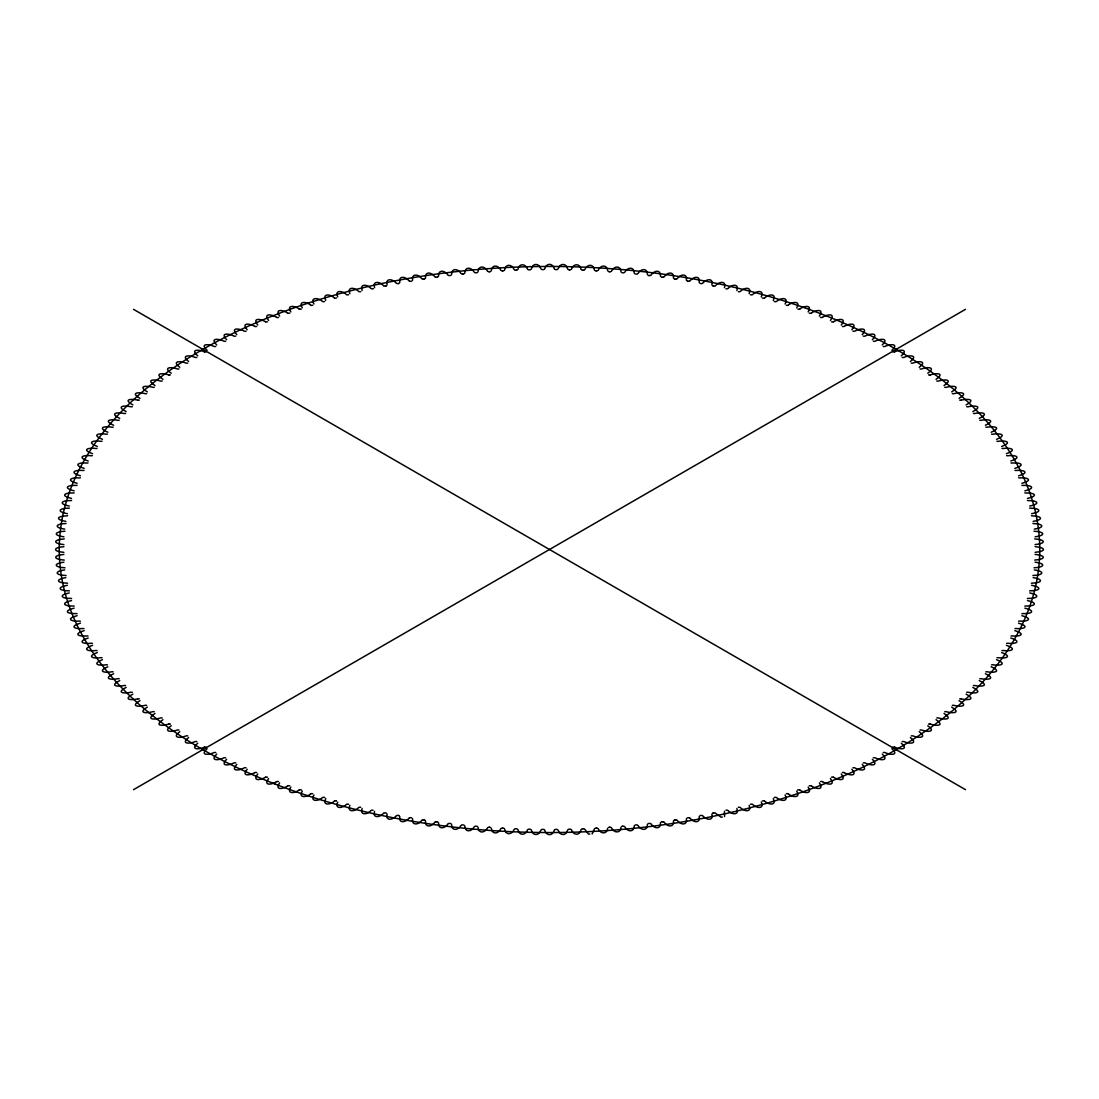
<?xml version="1.0" encoding="UTF-8"?>
<svg xmlns="http://www.w3.org/2000/svg" width="1099" height="1099" viewBox="0 0 1099 1099"><rect width="100%" height="100%" fill="white"/><g stroke="black" fill="none" stroke-linecap="round" stroke-linejoin="round"><path stroke-width="1.5" d="M724.571 816.543L724.433 811.337M399.816 282.498C398.264 275.313 405.668 276.412 408.979 280.836M699.184 816.502C700.736 823.714 693.332 822.574 690.021 818.164M387.136 814.029C385.227 821.241 392.783 820.129 396.217 815.829M711.864 284.971C713.787 277.717 706.204 278.885 702.783 283.171M412.62 280.218C411.397 273.074 418.664 274.146 421.851 278.706M686.38 818.782C687.576 825.899 680.336 824.882 677.149 820.294M374.567 811.337C372.327 818.604 380.02 817.464 383.565 813.287M724.433 287.663C726.686 280.424 718.98 281.523 715.435 285.713M425.519 278.143C424.626 271.068 431.756 272.085 434.833 276.783M673.481 820.857C674.333 827.918 667.244 826.901 664.167 822.217M362.134 808.466C359.552 815.705 367.396 814.606 371.036 810.54M736.866 290.534C739.462 283.295 731.604 284.38 727.964 288.46M438.528 276.275C437.952 269.269 444.944 270.23 447.884 275.052M660.472 822.725C661.035 829.731 654.07 828.77 651.116 823.948M349.853 805.375C346.913 812.614 354.895 811.57 358.645 807.6M749.147 293.625C752.114 286.386 744.105 287.416 740.355 291.4M451.607 274.613C451.346 267.703 458.214 268.568 461.031 273.541M647.393 824.387C647.668 831.297 640.772 830.459 637.969 825.459M337.723 802.105C334.412 809.331 342.545 808.328 346.391 804.468M761.277 296.895C764.602 289.683 756.455 290.658 752.609 294.532M464.767 273.156C464.795 266.343 471.567 267.126 474.232 272.236M634.233 825.844C634.178 832.616 627.433 831.916 624.768 826.764M325.744 798.643C322.062 805.828 330.346 804.921 334.302 801.144M773.256 300.357C776.938 293.186 768.654 294.079 764.698 297.856M477.983 271.906C478.312 265.216 484.975 265.876 487.489 271.151M620.962 827.245C620.935 833.221 613.998 833.468 611.511 827.849M313.929 794.989C309.945 802.05 318.408 801.308 322.378 797.627M785.071 304.011C789.096 296.895 780.688 297.678 776.622 301.373M491.253 270.876C491.857 264.296 498.451 264.845 500.801 270.272M607.678 828.275C607.376 834.114 600.549 834.471 598.199 828.728M302.307 791.143C297.953 798.19 306.442 797.531 310.619 793.918M796.693 307.857C801.075 300.81 792.544 301.469 788.381 305.082M504.578 270.052C505.444 263.609 511.969 264.021 514.14 269.598M594.422 828.948L592.114 833.962M290.864 787.118C286.097 794.124 294.779 793.547 299.052 790.03M808.136 311.882C812.862 304.918 804.234 305.44 799.948 308.97M517.931 269.447C519.044 263.128 525.528 263.417 527.52 269.145M581.069 829.553C579.956 835.899 573.472 835.556 571.48 829.855M279.627 782.914C274.379 790.607 283.102 789.055 287.663 785.95M819.373 316.086C824.593 308.448 815.911 309.918 811.337 313.05M531.312 269.049C532.658 262.881 539.114 263.018 540.9 268.898M567.688 829.951C566.342 836.119 559.913 835.954 558.1 830.102M268.596 778.532C263.032 786.115 271.796 784.741 276.481 781.691M830.404 320.468C836.009 312.913 827.204 314.259 822.519 317.309M544.706 268.87C546.272 262.84 552.728 262.84 554.294 268.87M554.294 830.13C552.728 836.174 546.258 836.188 544.706 830.13M257.77 773.984C251.863 781.444 260.724 780.221 265.505 777.268M841.23 325.016C847.192 317.57 838.29 318.765 833.495 321.732M558.1 268.898C559.886 263.018 566.342 262.881 567.688 269.049M540.9 830.102C539.087 835.941 532.658 836.119 531.312 829.951M247.165 769.259C240.887 776.595 249.981 775.523 254.734 772.652M851.835 329.741C858.154 322.419 849.156 323.436 844.266 326.348M571.48 269.145C573.472 263.417 579.956 263.128 581.069 269.447M527.52 829.855C525.542 835.556 519.044 835.913 517.931 829.553M236.793 764.355C230.076 771.677 239.239 770.66 244.198 767.885A1.855 1.072 0 0 1 246.066 767.83M862.207 334.646C868.869 327.433 859.816 328.285 854.802 331.115A1.855 1.072 0 0 1 852.934 331.17M584.86 269.598C587.031 264.021 593.556 263.609 594.422 270.052M514.14 829.402C511.955 834.993 505.444 835.405 504.578 828.948M226.655 759.299C219.663 766.374 228.757 765.701 233.895 762.94A1.855 1.072 0 0 1 235.736 762.912M872.345 339.701C879.337 332.626 870.243 333.299 865.105 336.06A1.855 1.072 0 0 1 863.264 336.088M598.199 270.272C600.549 264.845 607.143 264.296 607.747 270.876M500.801 828.728C498.493 834.004 491.94 834.8 491.322 828.275M216.764 754.093C209.428 761.016 218.591 760.522 223.825 757.843A1.855 1.072 0 0 1 225.638 757.829M882.236 344.907C889.544 337.997 880.436 338.465 875.175 341.157A1.855 1.072 0 0 1 873.362 341.171M611.511 271.151C614.025 265.876 620.688 265.216 621.017 271.906M487.489 827.849C485.057 833.015 478.367 833.921 478.038 827.245M207.12 748.721C199.441 755.521 208.673 755.178 214.003 752.581A1.855 1.072 0 0 1 215.761 752.581M891.88 350.279C899.49 343.52 890.382 343.795 884.997 346.419A1.855 1.072 0 0 1 883.239 346.419M624.768 272.236C627.433 267.126 634.205 266.343 634.233 273.156M474.232 826.764C471.567 831.916 464.822 832.63 464.767 825.844M197.751 743.199C189.742 749.889 198.974 749.669 204.441 747.169M901.249 355.801C909.175 349.207 900.095 349.276 894.559 351.831M637.969 273.541C640.786 268.568 647.654 267.703 647.393 274.613M461.031 825.459C458.228 830.446 451.346 831.256 451.607 824.387M188.63 737.525C180.428 743.941 189.468 744.105 195.141 741.605A1.855 1.072 0 0 1 196.817 741.633M910.37 361.475C918.572 355.059 909.532 354.895 903.859 357.395A1.855 1.072 0 0 1 902.183 357.367M651.116 275.052C654.056 270.23 661.048 269.269 660.472 276.275M447.884 823.948C444.93 828.756 437.965 829.745 438.528 822.725M179.796 731.714C171.279 737.979 180.332 738.308 186.102 735.89A1.855 1.072 0 0 1 187.75 735.945M919.204 367.286C927.68 361.049 918.709 360.678 912.898 363.11A1.855 1.072 0 0 1 911.25 363.055M664.167 276.783C667.244 272.085 674.374 271.068 673.481 278.143M434.833 822.217C431.756 826.901 424.654 827.932 425.519 820.857M171.238 725.766C162.46 731.838 171.43 732.387 177.351 730.038A1.855 1.072 0 0 1 178.972 730.107M927.762 373.234C936.485 367.19 927.611 366.599 921.649 368.962A1.855 1.072 0 0 1 920.028 368.893M677.149 278.706C680.336 274.146 687.603 273.074 686.38 280.218M421.851 820.294C418.664 824.882 411.411 825.912 412.62 818.782M162.982 719.68C153.64 726.109 162.693 726.082 168.875 724.049M936.018 379.32C945.36 372.891 936.307 372.918 930.125 374.951M690.021 280.836C693.332 276.412 700.736 275.313 699.184 282.498M408.979 818.164C405.668 822.574 398.264 823.714 399.816 816.502M155 713.471C145.384 719.749 154.368 719.859 160.688 717.935A1.855 1.072 0 0 1 162.226 718.018M944 385.529C953.589 379.306 944.645 379.114 938.312 381.065A1.855 1.072 0 0 1 936.774 380.982M147.321 707.124C137.416 713.196 146.373 713.539 152.788 711.685A1.855 1.072 0 0 1 154.272 711.767M951.679 391.876C961.501 385.859 952.696 385.433 946.212 387.315A1.855 1.072 0 0 1 944.728 387.233M139.958 700.667C129.902 706.465 138.556 707.124 145.205 705.311A1.855 1.072 0 0 1 146.648 705.421M959.042 398.333C969.098 392.535 960.444 391.876 953.795 393.689A1.855 1.072 0 0 1 952.352 393.579M132.897 694.101C122.648 699.678 131.097 700.544 137.925 698.813M966.103 404.899C976.352 399.322 967.903 398.456 961.076 400.187M126.151 687.411C115.725 692.768 123.953 693.867 130.946 692.219A1.855 1.072 0 0 1 132.292 692.329M972.849 411.589C983.275 406.232 975.047 405.133 968.054 406.781A1.855 1.072 0 0 1 966.708 406.671M119.736 680.624C109.131 685.749 117.126 687.067 124.297 685.501A1.855 1.072 0 0 1 125.602 685.625M979.264 418.376C989.869 413.251 981.874 411.933 974.703 413.499A1.855 1.072 0 0 1 973.398 413.375M113.637 673.742C102.88 678.619 110.614 680.157 117.964 678.687A1.855 1.072 0 0 1 119.214 678.811M133.515 789.673L965.485 309.327M985.363 425.258C996.12 420.381 988.386 418.843 981.036 420.313A1.855 1.072 0 0 1 979.786 420.189M107.867 666.763C96.987 671.407 104.432 673.151 111.974 671.777A1.855 1.072 0 0 1 113.183 671.901M991.133 432.237C1002.013 427.593 994.568 425.849 987.026 427.223A1.855 1.072 0 0 1 985.817 427.099M102.441 659.688C91.451 664.098 98.567 666.049 106.301 664.771A1.855 1.072 0 0 1 107.455 664.895M996.559 439.312C1007.549 434.902 1000.433 432.951 992.699 434.229A1.855 1.072 0 0 1 991.545 434.105M97.358 652.531C86.272 656.707 93.044 658.851 100.971 657.669A1.855 1.072 0 0 1 102.083 657.82M1001.642 446.469C1012.729 442.293 1005.956 440.149 998.029 441.331A1.855 1.072 0 0 1 996.917 441.18M92.604 645.305C81.45 649.221 87.865 651.57 95.97 650.498A1.855 1.072 0 0 1 97.042 650.635M1006.396 453.695C1017.55 449.779 1011.135 447.43 1003.03 448.502A1.855 1.072 0 0 1 1001.958 448.365M88.208 637.997C76.985 641.679 83.016 644.206 91.327 643.245A1.855 1.072 0 0 1 92.357 643.382M1010.792 461.003C1022.015 457.321 1015.984 454.794 1007.673 455.755A1.855 1.072 0 0 1 1006.643 455.618M84.156 630.634C72.905 634.068 78.524 636.761 87.027 635.923A1.855 1.072 0 0 1 88.002 636.06M1014.844 468.366C1026.095 464.932 1020.476 462.239 1011.973 463.077A1.855 1.072 0 0 1 1010.998 462.94M80.461 623.188C69.182 626.389 74.375 629.246 83.071 628.532A1.855 1.072 0 0 1 84.019 628.669M1018.539 475.812C1029.818 472.611 1024.625 469.754 1015.929 470.468A1.855 1.072 0 0 1 1014.981 470.331M77.122 615.701C65.844 618.655 70.583 621.663 79.485 621.072A1.855 1.072 0 0 1 80.364 621.223M1021.878 483.299C1033.156 480.345 1028.417 477.337 1019.515 477.928A1.855 1.072 0 0 1 1018.636 477.777M797.599 790.016L797.86 789.934A1.855 1.072 0 0 1 799.729 789.906M74.141 608.159C62.89 610.879 67.149 614.025 76.243 613.572A1.855 1.072 0 0 1 77.095 613.723M1024.859 490.841C1036.11 488.121 1031.851 484.975 1022.757 485.428A1.855 1.072 0 0 1 1021.905 485.277M301.112 309.08L301.14 309.066A1.855 1.072 0 0 1 299.271 309.094M71.531 600.576C60.308 603.049 64.072 606.332 73.372 606.016A1.855 1.072 0 0 1 74.155 606.153M1027.469 498.424C1038.692 495.951 1034.928 492.668 1025.628 492.984A1.855 1.072 0 0 1 1024.845 492.847M324.59 301.497L324.466 301.538A1.855 1.072 0 0 1 322.666 301.538M69.264 592.952C58.096 595.191 61.365 598.57 70.844 598.419A1.855 1.072 0 0 1 71.6 598.57M1029.736 506.048C1040.904 503.809 1037.635 500.43 1028.156 500.581A1.855 1.072 0 0 1 1027.4 500.43M774.218 797.558L774.534 797.462A1.855 1.072 0 0 1 776.334 797.462M336.486 298.021L336.349 298.063A1.855 1.072 0 0 1 334.646 298.035M67.382 585.3C56.283 587.306 59.03 590.781 68.701 590.795A1.855 1.072 0 0 1 69.388 590.919M1031.618 513.7C1042.717 511.694 1039.97 508.219 1030.299 508.205A1.855 1.072 0 0 1 1029.612 508.081M762.294 801.047L762.624 800.951A1.855 1.072 0 0 1 764.355 800.965M348.548 294.738L348.465 294.752A1.855 1.072 0 0 1 346.748 294.724M750.48 804.262L750.562 804.234A1.855 1.072 0 0 1 752.252 804.276M65.858 577.621C54.84 579.393 57.052 582.951 66.915 583.129A1.855 1.072 0 0 1 67.575 583.267M1033.142 521.379C1044.16 519.607 1041.948 516.049 1032.085 515.871A1.855 1.072 0 0 1 1031.425 515.733M64.69 569.914C53.782 571.466 55.458 575.079 65.487 575.436A1.855 1.072 0 0 1 66.091 575.56M1034.31 529.086C1045.218 527.534 1043.542 523.921 1033.513 523.564A1.855 1.072 0 0 1 1032.909 523.44M373.413 288.666L373.042 288.762A1.855 1.072 0 0 1 371.448 288.694M63.907 562.193C53.109 563.526 54.222 567.194 64.429 567.73A1.855 1.072 0 0 1 64.978 567.84M1035.093 536.807C1045.891 535.474 1044.778 531.806 1034.571 531.27A1.855 1.072 0 0 1 1034.022 531.16M722.359 817.024L721.246 817.258L715.435 813.287M713.265 812.985L713.443 812.958A1.855 1.072 0 0 1 714.982 813.026M385.79 286.001L385.584 286.042A1.855 1.072 0 0 1 384.018 285.974M398.305 283.515L398.566 283.473A1.855 1.072 0 0 0 399.033 283.363M398.484 283.487L398.278 283.528A1.855 1.072 0 0 1 396.684 283.46M699.967 815.637A1.855 1.072 0 0 1 700.393 815.513L700.777 815.472A1.855 1.072 0 0 1 702.316 815.54M687.163 817.944A1.855 1.072 0 0 1 687.631 817.821L688.029 817.766A1.855 1.072 0 0 1 689.513 817.848M409.487 281.152A1.855 1.072 0 0 0 410.957 281.262L411.356 281.165A1.855 1.072 0 0 0 411.837 281.056M424.035 279.091L424.214 279.064A1.855 1.072 0 0 0 424.75 278.954M675.171 819.868L674.786 819.936A1.855 1.072 0 0 0 674.25 820.046M675.02 819.895L675.198 819.868A1.855 1.072 0 0 1 676.599 819.964M424.159 279.077L423.802 279.132A1.855 1.072 0 0 1 422.401 279.036M437.168 277.182L437.141 277.182A1.855 1.072 0 0 0 437.745 277.058M661.255 821.942A1.855 1.072 0 0 1 661.818 821.805L662.244 821.764M648.163 823.632A1.855 1.072 0 0 1 648.781 823.481L649.179 823.453A1.855 1.072 0 0 1 650.512 823.563M463.297 274.022L463.325 274.022A1.855 1.072 0 0 0 463.984 273.885M635.016 825.115A1.855 1.072 0 0 1 635.675 824.964L636.101 824.937A1.855 1.072 0 0 1 637.379 825.061M462.954 274.049L462.995 274.049A1.855 1.072 0 0 1 461.621 273.939M622.886 826.214L622.927 826.214A1.855 1.072 0 0 1 624.136 826.338M622.583 826.242L622.556 826.242A1.855 1.072 0 0 0 621.773 826.393M608.503 827.437A1.855 1.072 0 0 1 609.258 827.286L609.684 827.272M489.316 271.728L489.742 271.7A1.855 1.072 0 0 0 490.497 271.563M502.683 270.862L503.012 270.849A1.855 1.072 0 0 0 503.837 270.711M595.163 828.289A1.855 1.072 0 0 1 595.974 828.124L596.372 828.124M589.751 834.072L588.569 834.127L584.86 829.402M582.937 828.77L583.088 828.77A1.855 1.072 0 0 1 584.187 828.907M516.338 270.217L516.31 270.217A1.855 1.072 0 0 0 517.176 270.079M582.758 828.783L582.731 828.783A1.855 1.072 0 0 0 581.824 828.921M516.214 270.217L515.912 270.23A1.855 1.072 0 0 1 514.813 270.093M528.221 269.667A1.855 1.072 0 0 0 529.251 269.832L529.677 269.791A1.855 1.072 0 0 0 530.583 269.653M570.779 829.333A1.855 1.072 0 0 0 569.749 829.168L569.323 829.209A1.855 1.072 0 0 0 568.417 829.347M543.978 269.447A1.855 1.072 0 0 1 543.03 269.612L542.672 269.585A1.855 1.072 0 0 1 541.601 269.447M555.022 829.553A1.855 1.072 0 0 1 555.97 829.388L556.369 829.415A1.855 1.072 0 0 1 557.399 829.553M557.399 269.447A1.855 1.072 0 0 1 556.396 269.612L556.053 269.585A1.855 1.072 0 0 1 555.022 269.447M541.601 829.553A1.855 1.072 0 0 1 542.604 829.388L543.002 829.415A1.855 1.072 0 0 1 543.978 829.553M569.378 269.791L569.749 269.805A1.855 1.072 0 0 0 570.779 269.667M528.221 829.333A1.855 1.072 0 0 1 529.251 829.168L529.677 829.209A1.855 1.072 0 0 1 530.583 829.347M569.502 269.805L569.323 269.791A1.855 1.072 0 0 1 568.417 269.653M582.882 270.23L583.088 270.23A1.855 1.072 0 0 0 584.187 270.093M517.176 828.921A1.855 1.072 0 0 0 516.338 828.756L515.912 828.77A1.855 1.072 0 0 0 514.813 828.907M583.033 270.23L582.662 270.217A1.855 1.072 0 0 1 581.824 270.079M596.07 270.849L595.988 270.849A1.855 1.072 0 0 1 595.163 270.711M502.957 828.151L503.012 828.151A1.855 1.072 0 0 1 503.837 828.289M609.684 271.728L609.327 271.7A1.855 1.072 0 0 1 608.503 271.563M489.316 827.272L489.742 827.3A1.855 1.072 0 0 1 490.497 827.437M621.773 272.607A1.855 1.072 0 0 0 622.487 272.772L622.927 272.786A1.855 1.072 0 0 0 624.136 272.662M477.227 826.393A1.855 1.072 0 0 0 476.513 826.228L476.073 826.214A1.855 1.072 0 0 0 474.864 826.338M635.016 273.885A1.855 1.072 0 0 0 635.675 274.036L636.101 274.063A1.855 1.072 0 0 0 637.379 273.939M461.621 825.061A1.855 1.072 0 0 1 462.913 824.909L463.325 824.978A1.855 1.072 0 0 1 463.984 825.115M650.512 275.437A1.855 1.072 0 0 1 649.207 275.561L649.028 275.519M448.488 823.563A1.855 1.072 0 0 1 449.793 823.439L450.178 823.508A1.855 1.072 0 0 1 450.837 823.632M649.179 275.547L648.795 275.492A1.855 1.072 0 0 1 648.163 275.368M662.244 277.236L661.832 277.182A1.855 1.072 0 0 1 661.255 277.058M436.756 821.764L437.168 821.818A1.855 1.072 0 0 1 437.745 821.942M137.925 400.187C131.097 398.456 122.648 399.322 132.897 404.899M961.076 698.813C967.903 700.544 976.352 699.678 966.103 694.101M675.171 279.132L675.198 279.132A1.855 1.072 0 0 0 676.599 279.036M423.98 819.895L424.187 819.923A1.855 1.072 0 0 1 424.75 820.046M674.965 279.091L674.786 279.064A1.855 1.072 0 0 1 674.25 278.954M423.884 819.881L423.802 819.868A1.855 1.072 0 0 0 422.401 819.964M687.768 281.179L688.056 281.234A1.855 1.072 0 0 0 689.513 281.152M409.487 817.848A1.855 1.072 0 0 1 410.957 817.738L411.356 817.835A1.855 1.072 0 0 1 411.837 817.944M687.947 281.207L687.644 281.165A1.855 1.072 0 0 1 687.163 281.056M702.316 283.46A1.855 1.072 0 0 1 700.791 283.556L700.461 283.473A1.855 1.072 0 0 1 699.967 283.363M398.401 815.499L398.566 815.527A1.855 1.072 0 0 1 399.033 815.637M398.594 815.54L398.278 815.472A1.855 1.072 0 0 0 396.684 815.54M713.416 286.042L713.443 286.042A1.855 1.072 0 0 0 714.982 285.974M384.018 813.026A1.855 1.072 0 0 1 385.57 812.93L385.955 813.04A1.855 1.072 0 0 1 386.353 813.123M713.333 286.028L713.045 285.96A1.855 1.072 0 0 1 712.647 285.877M168.875 374.951C162.693 372.918 153.64 372.891 162.982 379.32M930.125 724.049C936.307 726.082 945.36 726.109 936.018 719.68M725.931 288.749L725.958 288.762A1.855 1.072 0 0 0 727.552 288.694M373.069 810.251L373.042 810.238A1.855 1.072 0 0 0 371.448 810.306M1035.093 562.193C1045.891 563.526 1044.778 567.194 1034.571 567.73A1.855 1.072 0 0 0 1034.022 567.84M63.907 536.807C53.109 535.474 54.222 531.806 64.429 531.27A1.855 1.072 0 0 0 64.978 531.16M1034.31 569.914C1045.218 571.466 1043.542 575.079 1033.513 575.436A1.855 1.072 0 0 0 1032.909 575.56M64.69 529.086C53.782 527.534 55.458 523.921 65.487 523.564A1.855 1.072 0 0 0 66.091 523.44M750.397 294.724L750.562 294.766A1.855 1.072 0 0 0 752.252 294.724M348.603 804.276L348.465 804.248A1.855 1.072 0 0 0 346.748 804.276M1033.142 577.621C1044.16 579.393 1041.948 582.951 1032.085 583.129A1.855 1.072 0 0 0 1031.425 583.267M65.858 521.379C54.84 519.607 57.052 516.049 66.915 515.871A1.855 1.072 0 0 0 67.575 515.733M762.349 297.98L762.651 298.063A1.855 1.072 0 0 0 764.355 298.035M336.349 800.937L336.431 800.965A1.855 1.072 0 0 0 334.646 800.965M1031.618 585.3C1042.717 587.306 1039.97 590.781 1030.299 590.795A1.855 1.072 0 0 0 1029.612 590.919M67.382 513.7C56.283 511.694 59.03 508.219 68.701 508.205A1.855 1.072 0 0 0 69.388 508.081M204.441 351.831C198.905 349.276 189.825 349.207 197.751 355.801M894.559 747.169C900.012 749.669 909.271 749.889 901.249 743.199M322.666 797.462A1.855 1.072 0 0 1 324.452 797.434L324.782 797.558M774.245 301.442L774.561 301.552A1.855 1.072 0 0 0 776.334 301.538M1029.736 592.952C1040.904 595.191 1037.635 598.57 1028.156 598.419A1.855 1.072 0 0 0 1027.4 598.57M69.264 506.048C58.096 503.809 61.365 500.43 70.844 500.581A1.855 1.072 0 0 0 71.6 500.43M1027.469 600.576C1038.692 603.049 1034.928 606.332 1025.628 606.016A1.855 1.072 0 0 0 1024.845 606.153M71.531 498.424C60.308 495.951 64.072 492.668 73.372 492.984A1.855 1.072 0 0 0 74.155 492.847M797.86 309.066L797.888 309.08A1.855 1.072 0 0 0 799.729 309.094M1024.859 608.159C1036.11 610.879 1031.851 614.025 1022.757 613.572A1.855 1.072 0 0 0 1021.905 613.723M74.141 490.841C62.89 488.121 67.149 484.975 76.243 485.428A1.855 1.072 0 0 0 77.095 485.277M301.483 790.044L301.277 789.975A1.855 1.072 0 0 0 299.271 789.906M1021.878 615.701C1033.156 618.655 1028.417 621.663 1019.515 621.072A1.855 1.072 0 0 0 1018.636 621.223M77.122 483.299C65.844 480.345 70.583 477.337 79.485 477.928A1.855 1.072 0 0 0 80.364 477.777M1018.539 623.188C1029.818 626.389 1024.625 629.246 1015.929 628.532A1.855 1.072 0 0 0 1014.981 628.669M80.461 475.812C69.182 472.611 74.375 469.754 83.071 470.468A1.855 1.072 0 0 0 84.019 470.331M254.734 326.348C249.844 323.436 240.846 322.419 247.165 329.741M844.266 772.652C849.101 775.496 858.237 776.691 851.835 769.259M1014.844 630.634C1026.095 634.068 1020.476 636.761 1011.973 635.923A1.855 1.072 0 0 0 1010.998 636.06M84.156 468.366C72.905 464.932 78.524 462.239 87.027 463.077A1.855 1.072 0 0 0 88.002 462.94M265.505 321.732C260.71 318.765 251.808 317.57 257.77 325.016M833.495 777.268C838.276 780.221 847.164 781.458 841.23 773.984M1010.792 637.997C1022.015 641.679 1015.984 644.206 1007.673 643.245A1.855 1.072 0 0 0 1006.643 643.382M88.208 461.003C76.985 457.321 83.016 454.794 91.327 455.755A1.855 1.072 0 0 0 92.357 455.618M276.481 317.309C271.796 314.259 262.991 312.913 268.596 320.468M822.519 781.691C827.204 784.727 835.982 786.115 830.404 778.532M287.663 313.05C283.089 309.918 274.407 308.448 279.627 316.086M1006.396 645.305C1017.55 649.221 1011.135 651.57 1003.03 650.498A1.855 1.072 0 0 0 1001.958 650.635M92.604 453.695C81.45 449.779 87.865 447.43 95.97 448.502A1.855 1.072 0 0 0 97.042 448.365M811.337 785.95C815.898 789.055 824.621 790.607 819.373 782.914M299.052 308.97C294.766 305.44 286.138 304.918 290.864 311.882M1001.642 652.531C1012.729 656.707 1005.956 658.851 998.029 657.669A1.855 1.072 0 0 0 996.917 657.82M97.358 446.469C86.272 442.293 93.044 440.149 100.971 441.331A1.855 1.072 0 0 0 102.083 441.18M799.948 790.03C804.207 793.547 812.903 794.124 808.136 787.118M996.559 659.688C1007.549 664.098 1000.433 666.049 992.699 664.771A1.855 1.072 0 0 0 991.545 664.895M102.441 439.312C91.451 434.902 98.567 432.951 106.301 434.229A1.855 1.072 0 0 0 107.455 434.105M310.619 305.082C306.456 301.469 297.925 300.81 302.307 307.857M788.381 793.918C792.558 797.531 801.061 798.204 796.693 791.143M991.133 666.763C1002.013 671.407 994.568 673.151 987.026 671.777A1.855 1.072 0 0 0 985.817 671.901M107.867 432.237C96.987 427.593 104.432 425.849 111.974 427.223A1.855 1.072 0 0 0 113.183 427.099M322.378 301.373C318.312 297.678 309.904 296.895 313.929 304.011M776.622 797.627C780.688 801.308 789.055 802.091 785.071 794.989M985.363 673.742C996.12 678.619 988.386 680.157 981.036 678.687A1.855 1.072 0 0 0 979.786 678.811M133.515 309.327L965.485 789.673M113.637 425.258C102.88 420.381 110.614 418.843 117.964 420.313A1.855 1.072 0 0 0 119.214 420.189M334.302 297.856C330.346 294.079 322.062 293.186 325.744 300.357M764.698 801.144C768.641 804.921 776.952 805.842 773.256 798.643M979.264 680.624C989.869 685.749 981.874 687.067 974.703 685.501A1.855 1.072 0 0 0 973.398 685.625M119.736 418.376C109.131 413.251 117.126 411.933 124.297 413.499A1.855 1.072 0 0 0 125.602 413.375M346.391 294.532C342.545 290.658 334.398 289.683 337.723 296.895M752.609 804.468C756.455 808.328 764.602 809.345 761.277 802.105M972.849 687.411C983.275 692.768 975.047 693.867 968.054 692.219A1.855 1.072 0 0 0 966.708 692.329M126.151 411.589C115.725 406.232 123.953 405.133 130.946 406.781A1.855 1.072 0 0 0 132.292 406.671M358.645 291.4C354.895 287.416 346.886 286.386 349.853 293.625M740.355 807.6C744.105 811.57 752.087 812.628 749.147 805.375M371.036 288.46C367.396 284.38 359.538 283.295 362.134 290.534M727.964 810.54C731.604 814.606 739.448 815.719 736.866 808.466M959.042 700.667C969.098 706.465 960.444 707.124 953.795 705.311A1.855 1.072 0 0 0 952.352 705.421M139.958 398.333C129.902 392.535 138.556 391.876 145.205 393.689A1.855 1.072 0 0 0 146.648 393.579M383.565 285.713C380.02 281.523 372.314 280.424 374.567 287.663M951.679 707.124C961.501 713.141 952.696 713.567 946.212 711.685A1.855 1.072 0 0 0 944.728 711.767M147.321 391.876C137.416 385.804 146.373 385.461 152.788 387.315A1.855 1.072 0 0 0 154.272 387.233M396.217 283.171C392.796 278.885 385.213 277.717 387.136 284.971M702.783 815.829C706.217 820.129 713.773 821.241 711.864 814.029M944 713.471C953.589 719.694 944.645 719.886 938.312 717.935A1.855 1.072 0 0 0 936.774 718.018M155 385.529C145.384 379.251 154.368 379.141 160.688 381.065A1.855 1.072 0 0 0 162.226 380.982M927.762 725.766C936.485 731.81 927.611 732.401 921.649 730.038A1.855 1.072 0 0 0 920.028 730.107M171.238 373.234C162.46 367.162 171.43 366.613 177.351 368.962A1.855 1.072 0 0 0 178.972 368.893M919.204 731.714C927.68 737.951 918.709 738.322 912.898 735.89A1.855 1.072 0 0 0 911.25 735.945M179.796 367.286C171.279 361.022 180.332 360.692 186.102 363.11A1.855 1.072 0 0 0 187.75 363.055M910.37 737.525C918.572 743.941 909.532 744.105 903.859 741.605A1.855 1.072 0 0 0 902.183 741.633M188.63 361.475C180.428 355.059 189.468 354.895 195.141 357.395A1.855 1.072 0 0 0 196.817 357.367M891.88 748.721C899.49 755.48 890.382 755.205 884.997 752.581A1.855 1.072 0 0 0 883.239 752.581M207.12 350.279C199.441 343.479 208.673 343.822 214.003 346.419A1.855 1.072 0 0 0 215.761 346.419M882.236 754.093C889.544 761.003 880.436 760.535 875.175 757.843A1.855 1.072 0 0 0 873.362 757.829M216.764 344.907C209.428 337.984 218.591 338.478 223.825 341.157A1.855 1.072 0 0 0 225.638 341.171M872.345 759.299C879.337 766.374 870.243 765.701 865.105 762.94A1.855 1.072 0 0 0 863.264 762.912M226.655 339.701C219.663 332.626 228.757 333.299 233.895 336.06A1.855 1.072 0 0 0 235.736 336.088M862.207 764.355C868.869 771.567 859.816 770.715 854.802 767.885A1.855 1.072 0 0 0 852.934 767.83M236.793 334.646C230.076 327.323 239.239 328.34 244.198 331.115A1.855 1.072 0 0 0 246.066 331.17M712.647 813.123A1.855 1.072 0 0 1 713.031 813.013M725.944 810.224A1.855 1.072 0 0 1 727.552 810.306M738.322 807.312A1.855 1.072 0 0 1 739.957 807.38M786.293 793.766A1.855 1.072 0 0 1 788.134 793.78M809.249 785.854A1.855 1.072 0 0 1 811.158 785.84M820.5 781.609A1.855 1.072 0 0 1 822.395 781.609M831.558 777.185A1.855 1.072 0 0 1 833.427 777.199M842.342 772.597A1.855 1.072 0 0 1 844.238 772.611M892.828 747.196A1.855 1.072 0 0 1 894.586 747.141M928.559 724.131A1.855 1.072 0 0 1 930.139 724.021M959.688 698.923A1.855 1.072 0 0 1 961.089 698.785M1034.736 560.119A1.855 1.072 0 0 1 1035.244 559.982C1045.616 559.322 1046.193 555.572 1035.519 554.459A1.855 1.072 0 0 1 1035.079 554.363M1035.107 552.371A1.855 1.072 0 0 1 1035.56 552.248C1046.083 551.396 1046.111 547.632 1035.574 546.725A1.855 1.072 0 0 1 1035.107 546.629M1035.079 544.637A1.855 1.072 0 0 1 1035.505 544.513C1046.179 543.469 1045.63 539.705 1035.258 538.991A1.855 1.072 0 0 1 1034.736 538.881M961.089 400.215A1.855 1.072 0 0 1 959.688 400.077M930.139 374.979A1.855 1.072 0 0 1 928.559 374.869M894.586 351.859A1.855 1.072 0 0 1 892.828 351.804M844.238 326.389A1.855 1.072 0 0 1 842.342 326.403M833.427 321.801A1.855 1.072 0 0 1 831.558 321.815M822.395 317.391A1.855 1.072 0 0 1 820.5 317.391M811.158 313.16A1.855 1.072 0 0 1 809.249 313.146M788.134 305.22A1.855 1.072 0 0 1 786.293 305.234M739.957 291.62A1.855 1.072 0 0 1 738.322 291.688M663.617 277.127A1.855 1.072 0 0 1 662.244 277.25M610.865 271.59A1.855 1.072 0 0 1 609.684 271.755M597.526 270.739A1.855 1.072 0 0 1 596.4 270.89M502.6 270.89A1.855 1.072 0 0 1 501.474 270.739M489.316 271.755A1.855 1.072 0 0 1 488.135 271.59M477.227 272.607A1.855 1.072 0 0 1 476.513 272.772L476.073 272.786A1.855 1.072 0 0 1 474.864 272.662M450.837 275.368A1.855 1.072 0 0 1 450.219 275.519L449.821 275.547A1.855 1.072 0 0 1 448.488 275.437M436.756 277.25A1.855 1.072 0 0 1 435.383 277.127M386.353 285.877A1.855 1.072 0 0 1 385.969 285.987M360.678 291.688A1.855 1.072 0 0 1 359.043 291.62M312.707 305.234A1.855 1.072 0 0 1 310.866 305.22M289.751 313.146A1.855 1.072 0 0 1 287.842 313.16M278.5 317.391A1.855 1.072 0 0 1 276.605 317.391M267.442 321.815A1.855 1.072 0 0 1 265.573 321.801M256.658 326.403A1.855 1.072 0 0 1 254.762 326.389M206.172 351.804A1.855 1.072 0 0 1 204.414 351.859M170.441 374.869A1.855 1.072 0 0 1 168.861 374.979M139.312 400.077A1.855 1.072 0 0 1 137.911 400.215M64.264 538.881A1.855 1.072 0 0 1 63.756 539.018C53.384 539.678 52.807 543.428 63.481 544.541A1.855 1.072 0 0 1 63.921 544.637M63.893 546.629A1.855 1.072 0 0 1 63.44 546.753C52.917 547.604 52.889 551.368 63.426 552.275A1.855 1.072 0 0 1 63.893 552.371M63.921 554.363A1.855 1.072 0 0 1 63.495 554.487C52.821 555.531 53.37 559.295 63.742 560.009A1.855 1.072 0 0 1 64.264 560.119M137.911 698.785A1.855 1.072 0 0 1 139.312 698.923M168.861 724.021A1.855 1.072 0 0 1 170.441 724.131M204.414 747.141A1.855 1.072 0 0 1 206.172 747.196M254.762 772.611A1.855 1.072 0 0 1 256.658 772.597M265.573 777.199A1.855 1.072 0 0 1 267.442 777.185M276.605 781.609A1.855 1.072 0 0 1 278.5 781.609M287.842 785.84A1.855 1.072 0 0 1 289.751 785.854M310.866 793.78A1.855 1.072 0 0 1 312.707 793.766M359.043 807.38A1.855 1.072 0 0 1 360.678 807.312M435.383 821.873A1.855 1.072 0 0 1 436.756 821.75M488.135 827.41A1.855 1.072 0 0 1 489.316 827.245M501.474 828.261A1.855 1.072 0 0 1 502.6 828.11M596.4 828.11A1.855 1.072 0 0 1 597.526 828.261M609.684 827.245A1.855 1.072 0 0 1 610.865 827.41M662.244 821.75A1.855 1.072 0 0 1 663.617 821.873M274.709 783.903A490.25 283.047 0 0 0 1038.5 569.694A490.25 283.047 0 0 0 335.291 294.903A490.25 283.047 0 0 0 274.709 783.903"/></g></svg>
